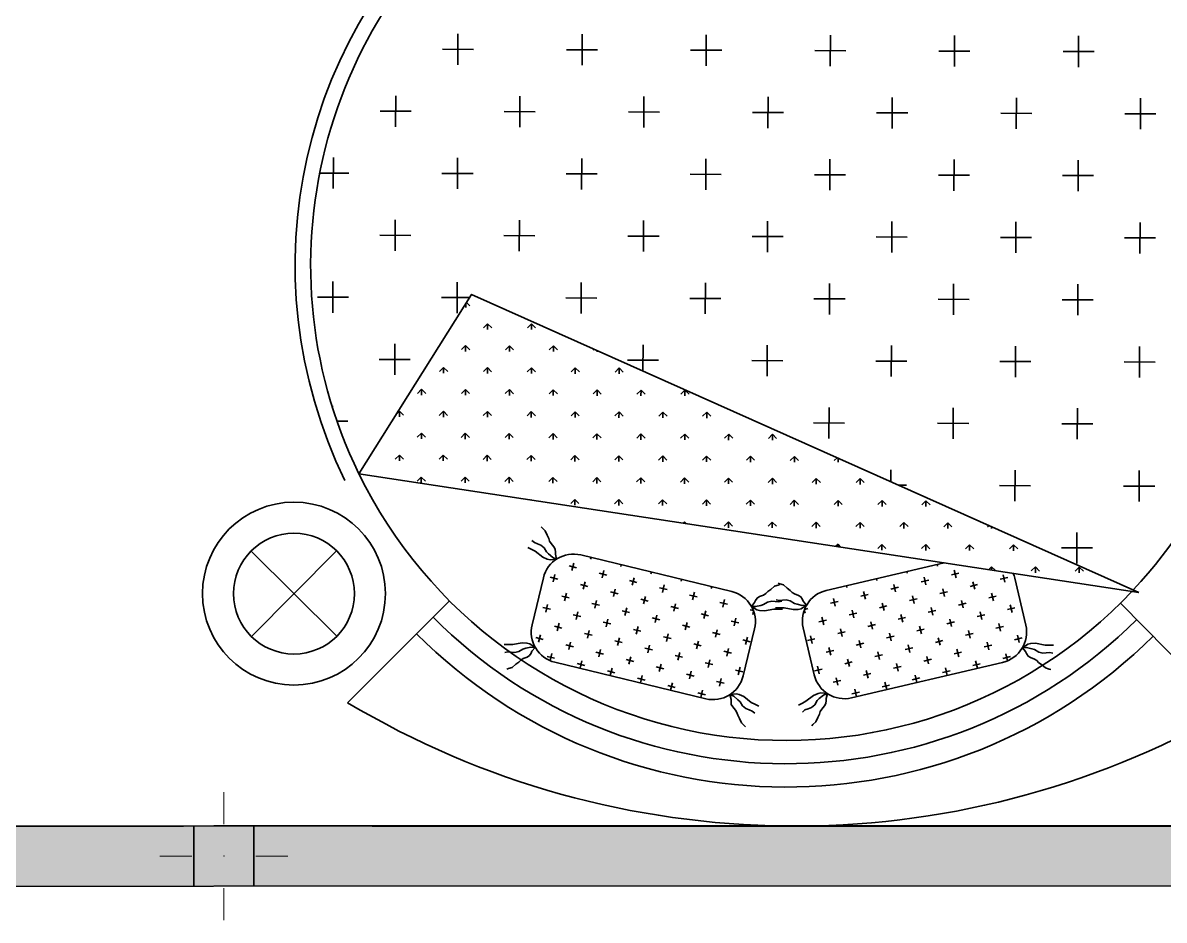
# Model space of a CAD drawing. Header units: millimetres. Extents: x -234375 to -184638, y -91483 to -70216.
# Drawn here: x -224178 to -221326, y -88870 to -86626 of the extents above; entities that cross this region are included whole.
import ezdxf

# ---------------------------------------------------------------- set-up
doc = ezdxf.new("R2010")
doc.units = ezdxf.units.MM
doc.header["$MEASUREMENT"] = 0
for name, color, linetype, lineweight in [('New_0_Pen_No__7', 7, 'Continuous', 35), ('New_Drawing & Figure_Pen_No__7', 7, 'Continuous', 35), ('New_Structural - Bearing_Pen_No__1', 7, 'Continuous', 13), ('New_Structural - Bearing_Pen_No__27', 7, 'Continuous', 35)]:
    doc.layers.add(name, color=color, linetype=linetype, lineweight=lineweight)
doc.layers.add('New_Structural - Bearing', color=7, linetype='Continuous')
doc.layers.add('New_Structural - Bearing_Pen_No__160', color=33, linetype='Continuous', lineweight=20, true_color=0xb4a35c)

# ---------------------------------------------------------------- blocks, each defined once
blk = doc.blocks.new('Wall_37', base_point=(-220369.5, -88784.1))
at = {"layer": 'New_Structural - Bearing_Pen_No__160', "linetype": 'Continuous', "lineweight": 0, "true_color": 0x5a512e}
h = blk.add_hatch(color=59, dxfattribs=at)
h.paths.add_polyline_path([(-227034.7, -88635), (-227034.6, -88785), (-220519.5, -88784.1), (-220519.5, -88634.1)])
h.paths.add_polyline_path([(-223746.1, -88779.5), (-223746.1, -88639.5), (-223606.1, -88639.5), (-223606.1, -88779.5)], flags=0)
at = {"layer": 'New_Structural - Bearing_Pen_No__27', "color": 7, "linetype": 'Continuous', "lineweight": 35, "flags": 128}
for points in [[(-220519.5, -88634.1), (-227034.7, -88635)], [(-227034.6, -88785), (-220369.5, -88784.1)]]:
    blk.add_lwpolyline(points, dxfattribs=at)
blk = doc.blocks.new('Column_49', base_point=(-223676.1, -88709.5))
at = {"layer": 'New_Structural - Bearing_Pen_No__160', "linetype": 'Continuous', "lineweight": 0, "true_color": 0x5a512e}
blk.add_hatch(color=59, dxfattribs=at).paths.add_polyline_path([(-223746.1, -88779.5), (-223606.1, -88779.5), (-223606.1, -88639.5), (-223746.1, -88639.5)])
at = {"layer": 'New_Structural - Bearing_Pen_No__1', "color": 7, "linetype": 'Continuous', "lineweight": 13}
for p, q in [((-223676.1, -88629.5), (-223676.1, -88549.5)), ((-223756.1, -88709.5), (-223836.1, -88709.6)), ((-223596.1, -88709.5), (-223516.1, -88709.5)), ((-223676.1, -88789.5), (-223676.1, -88869.5))]:
    blk.add_line(p, q, dxfattribs=at)
blk.add_point((-223676.1, -88709.5), dxfattribs=at)

msp = doc.modelspace()

# ---------------------------------------------------------------- linework, layer by layer
at = {"layer": 'New_0_Pen_No__7', "color": 7, "linetype": 'Continuous', "lineweight": 35}
for p, q in [((-223701.2, -88634.1), (-227042.9, -88634.4)), ((-223751.2, -88784.4), (-223751, -88634.1)), ((-223701.2, -88634.1), (-220519.6, -88633.8)), ((-223601.2, -88634.1), (-223601.2, -88784.5)), ((-223601.2, -88784.5), (-223601, -88634.1)), ((-220647.6, -88634.1), (-223305.2, -88634.4))]:
    msp.add_line(p, q, dxfattribs=at)
at = {"layer": 'New_Drawing & Figure_Pen_No__7', "color": 7, "linetype": 'Continuous', "lineweight": 35}
for p, q in [((-223091.1, -86654.1), (-223091.3, -86731.6)), ((-222780.9, -86655.1), (-222781.1, -86732.7)), ((-222470.7, -86656.2), (-222470.9, -86733.8)), ((-222160.4, -86657.3), (-222160.7, -86734.8)), ((-221850.2, -86658.3), (-221850.5, -86735.9)), ((-221540, -86659.4), (-221540.3, -86737)), ((-223130, -86692.7), (-223052.4, -86693)), ((-222819.8, -86693.8), (-222742.2, -86694)), ((-222509.6, -86694.8), (-222432, -86695.1)), ((-222199.4, -86695.9), (-222121.8, -86696.2)), ((-221889.2, -86697), (-221811.6, -86697.2)), ((-221578.9, -86698.1), (-221501.4, -86698.3)), ((-223246.7, -86808.6), (-223247, -86886.2)), ((-222936.5, -86809.7), (-222936.8, -86887.3)), ((-222626.3, -86810.8), (-222626.6, -86888.3)), ((-222316.1, -86811.8), (-222316.4, -86889.4)), ((-222005.9, -86812.9), (-222006.1, -86890.5)), ((-221695.7, -86814), (-221695.9, -86891.5)), ((-221385.5, -86815), (-221385.7, -86892.6)), ((-223285.6, -86847.3), (-223208.1, -86847.5)), ((-222975.4, -86848.3), (-222897.9, -86848.6)), ((-222665.2, -86849.4), (-222587.7, -86849.7)), ((-222355, -86850.5), (-222277.4, -86850.7)), ((-222044.8, -86851.6), (-221967.2, -86851.8)), ((-221734.6, -86852.6), (-221657, -86852.9)), ((-221424.4, -86853.7), (-221346.8, -86854)), ((-223402.4, -86963.2), (-223402.6, -87040.7)), ((-223092.1, -86964.3), (-223092.4, -87041.8)), ((-222781.9, -86965.3), (-222782.2, -87042.9)), ((-222471.7, -86966.4), (-222472, -87044)), ((-222161.5, -86967.5), (-222161.8, -87045)), ((-221851.3, -86968.5), (-221851.6, -87046.1)), ((-221541.1, -86969.6), (-221541.4, -87047.2)), ((-223436.6, -87001.9), (-223363.7, -87002.1)), ((-223131.1, -87002.9), (-223053.5, -87003.2)), ((-222820.8, -87004), (-222743.3, -87004.2)), ((-222510.6, -87005.1), (-222433.1, -87005.3)), ((-222200.4, -87006.1), (-222122.9, -87006.4)), ((-221890.2, -87007.2), (-221812.7, -87007.5)), ((-221580, -87008.3), (-221502.5, -87008.5)), ((-223247.8, -87118.8), (-223248.1, -87196.4)), ((-222937.6, -87119.9), (-222937.8, -87197.5)), ((-222627.4, -87121), (-222627.6, -87198.5)), ((-222317.2, -87122), (-222317.4, -87199.6)), ((-222006.9, -87123.1), (-222007.2, -87200.7)), ((-221696.7, -87124.2), (-221697, -87201.7)), ((-221386.5, -87125.3), (-221386.8, -87202.8)), ((-223286.7, -87157.5), (-223209.1, -87157.7)), ((-222976.5, -87158.5), (-222898.9, -87158.8)), ((-222666.3, -87159.6), (-222588.7, -87159.9)), ((-222356.1, -87160.7), (-222278.5, -87161)), ((-222045.9, -87161.8), (-221968.3, -87162)), ((-221735.7, -87162.8), (-221658.1, -87163.1)), ((-221425.4, -87163.9), (-221347.9, -87164.2)), ((-223403.4, -87273.4), (-223403.7, -87351)), ((-223093.2, -87274.5), (-223093.5, -87352)), ((-222783, -87275.5), (-222783.3, -87353.1)), ((-222472.8, -87276.6), (-222473.1, -87354.2)), ((-222162.6, -87277.7), (-222162.9, -87355.2)), ((-221852.4, -87278.8), (-221852.6, -87356.3)), ((-221542.2, -87279.8), (-221542.4, -87357.4)), ((-223442.3, -87312), (-223364.8, -87312.3)), ((-223132.1, -87313.1), (-223062.1, -87313.4)), ((-223071.6, -87328.5), (-223071.6, -87338)), ((-223069.6, -87325.4), (-223061.3, -87333.8)), ((-222821.9, -87314.2), (-222744.4, -87314.5)), ((-222511.7, -87315.3), (-222434.2, -87315.5)), ((-222201.5, -87316.3), (-222123.9, -87316.6)), ((-221891.3, -87317.4), (-221813.7, -87317.7)), ((-221581.1, -87318.5), (-221503.5, -87318.7)), ((-223016.9, -87378.5), (-223027.2, -87388.7)), ((-223016.9, -87378.5), (-223017, -87393)), ((-223016.9, -87378.5), (-223006.7, -87388.8)), ((-222907.2, -87378.9), (-222917.5, -87389.1)), ((-222907.2, -87378.9), (-222907.3, -87393.4)), ((-222907.2, -87378.9), (-222897, -87389.2)), ((-223248.9, -87429), (-223249.1, -87506.6)), ((-223071.9, -87433.1), (-223082.2, -87443.4)), ((-223071.9, -87433.1), (-223072, -87447.7)), ((-223071.9, -87433.1), (-223061.7, -87443.5)), ((-222962.3, -87433.5), (-222972.6, -87443.8)), ((-222962.3, -87433.5), (-222962.3, -87448.1)), ((-222962.3, -87433.5), (-222952, -87443.8)), ((-222852.6, -87433.9), (-222862.9, -87444.1)), ((-222852.6, -87433.9), (-222852.6, -87448.4)), ((-222852.6, -87433.9), (-222842.3, -87444.2)), ((-222751, -87442.3), (-222753.2, -87444.5)), ((-222742.9, -87445.9), (-222743, -87448.8)), ((-222628.4, -87431.2), (-222628.7, -87496.9)), ((-222318.2, -87432.3), (-222318.5, -87509.8)), ((-222008, -87433.3), (-222008.3, -87510.9)), ((-221697.8, -87434.4), (-221698.1, -87511.9)), ((-221387.6, -87435.5), (-221387.9, -87513)), ((-223287.8, -87467.7), (-223210.2, -87468)), ((-222667.3, -87469.8), (-222589.8, -87470.1)), ((-222357.1, -87470.9), (-222279.6, -87471.2)), ((-222046.9, -87472), (-221969.4, -87472.2)), ((-221736.7, -87473), (-221659.2, -87473.3)), ((-221426.5, -87474.1), (-221349, -87474.4)), ((-223127, -87487.8), (-223137.3, -87498)), ((-223127, -87487.8), (-223127, -87502.3)), ((-223127, -87487.8), (-223116.7, -87498.1)), ((-223017.3, -87488.2), (-223027.6, -87498.4)), ((-223017.3, -87488.2), (-223017.3, -87502.7)), ((-223017.3, -87488.2), (-223007, -87498.5)), ((-222907.6, -87488.5), (-222917.9, -87498.8)), ((-222907.6, -87488.5), (-222907.7, -87503.1)), ((-222907.6, -87488.5), (-222897.4, -87498.9)), ((-222797.9, -87488.9), (-222808.3, -87499.2)), ((-222797.9, -87488.9), (-222798, -87503.5)), ((-222797.9, -87488.9), (-222787.7, -87499.2)), ((-222688.3, -87489.3), (-222698.6, -87499.5)), ((-222688.3, -87489.3), (-222688.3, -87503.8)), ((-222688.3, -87489.3), (-222678, -87499.6)), ((-223182, -87542.4), (-223192.3, -87552.7)), ((-223182, -87542.4), (-223182, -87557)), ((-223182, -87542.4), (-223171.7, -87552.8)), ((-223072.3, -87542.8), (-223082.6, -87553.1)), ((-223072.3, -87542.8), (-223072.4, -87557.4)), ((-223072.3, -87542.8), (-223062.1, -87553.1)), ((-222962.6, -87543.2), (-222973, -87553.4)), ((-222962.6, -87543.2), (-222962.7, -87557.7)), ((-222962.6, -87543.2), (-222952.4, -87553.5)), ((-222853, -87543.6), (-222863.3, -87553.8)), ((-222853, -87543.6), (-222853, -87558.1)), ((-222853, -87543.6), (-222842.7, -87553.9)), ((-222743.3, -87544), (-222753.6, -87554.2)), ((-222743.3, -87544), (-222743.3, -87558.5)), ((-222743.3, -87544), (-222733, -87554.3)), ((-222633.6, -87544.3), (-222643.9, -87554.6)), ((-222633.6, -87544.3), (-222633.7, -87558.9)), ((-222633.6, -87544.3), (-222623.4, -87554.6)), ((-222523.9, -87544.7), (-222534.3, -87555)), ((-222523.9, -87544.7), (-222524, -87559.2)), ((-222523.9, -87544.7), (-222513.7, -87555)), ((-223404.5, -87583.6), (-223404.5, -87588.5)), ((-222163.7, -87587.9), (-222163.9, -87665.4)), ((-221853.5, -87589), (-221853.7, -87666.5)), ((-221543.2, -87590), (-221543.5, -87667.6)), ((-223237, -87597.1), (-223245.9, -87605.9)), ((-223237, -87597.1), (-223237.1, -87611.6)), ((-223237, -87597.1), (-223226.8, -87607.4)), ((-223127.3, -87597.5), (-223137.7, -87607.7)), ((-223127.3, -87597.5), (-223127.4, -87612)), ((-223127.3, -87597.5), (-223117.1, -87607.8)), ((-223017.7, -87597.8), (-223028, -87608.1)), ((-223017.7, -87597.8), (-223017.7, -87612.4)), ((-223017.7, -87597.8), (-223007.4, -87608.2)), ((-222908, -87598.2), (-222918.3, -87608.5)), ((-222908, -87598.2), (-222908, -87612.8)), ((-222908, -87598.2), (-222897.7, -87608.5)), ((-222798.3, -87598.6), (-222808.6, -87608.8)), ((-222798.3, -87598.6), (-222798.4, -87613.1)), ((-222798.3, -87598.6), (-222788.1, -87608.9)), ((-222688.6, -87599), (-222699, -87609.2)), ((-222688.6, -87599), (-222688.7, -87613.5)), ((-222688.6, -87599), (-222678.4, -87609.3)), ((-222579, -87599.4), (-222589.3, -87609.6)), ((-222579, -87599.4), (-222579, -87613.9)), ((-222579, -87599.4), (-222568.7, -87609.7)), ((-222469.3, -87599.7), (-222479.6, -87610)), ((-222469.3, -87599.7), (-222469.3, -87614.3)), ((-222469.3, -87599.7), (-222459, -87610.1)), ((-223393.3, -87622.4), (-223365.9, -87622.5)), ((-222202.6, -87626.5), (-222125, -87626.8)), ((-221892.4, -87627.6), (-221814.8, -87627.9)), ((-221582.2, -87628.7), (-221504.6, -87628.9)), ((-223182.4, -87652.1), (-223192.7, -87662.4)), ((-223182.4, -87652.1), (-223182.4, -87666.7)), ((-223182.4, -87652.1), (-223172.1, -87662.4)), ((-223072.7, -87652.5), (-223083, -87662.7)), ((-223072.7, -87652.5), (-223072.7, -87667)), ((-223072.7, -87652.5), (-223062.4, -87662.8)), ((-222963, -87652.9), (-222973.3, -87663.1)), ((-222963, -87652.9), (-222963.1, -87667.4)), ((-222963, -87652.9), (-222952.8, -87663.2)), ((-222853.3, -87653.2), (-222863.7, -87663.5)), ((-222853.3, -87653.2), (-222853.4, -87667.8)), ((-222853.3, -87653.2), (-222843.1, -87663.6)), ((-222743.7, -87653.6), (-222754, -87663.9)), ((-222743.7, -87653.6), (-222743.7, -87668.2)), ((-222743.7, -87653.6), (-222733.4, -87663.9)), ((-222634, -87654), (-222644.3, -87664.3)), ((-222634, -87654), (-222634, -87668.5)), ((-222634, -87654), (-222623.7, -87664.3)), ((-222524.3, -87654.4), (-222534.6, -87664.6)), ((-222524.3, -87654.4), (-222524.4, -87668.9)), ((-222524.3, -87654.4), (-222514.1, -87664.7)), ((-222414.6, -87654.8), (-222425, -87665)), ((-222414.6, -87654.8), (-222414.7, -87669.3)), ((-222414.6, -87654.8), (-222404.4, -87665.1)), ((-222305, -87655.1), (-222315.3, -87665.4)), ((-222305, -87655.1), (-222305, -87669.7)), ((-222305, -87655.1), (-222294.7, -87665.5)), ((-223237.4, -87706.8), (-223247.7, -87717)), ((-223237.4, -87706.8), (-223237.4, -87721.3)), ((-223237.4, -87706.8), (-223227.1, -87717.1)), ((-223127.7, -87707.1), (-223138, -87717.4)), ((-223127.7, -87707.1), (-223127.8, -87721.7)), ((-223127.7, -87707.1), (-223117.5, -87717.5)), ((-223018, -87707.5), (-223028.4, -87717.8)), ((-223018, -87707.5), (-223018.1, -87722.1)), ((-223018, -87707.5), (-223007.8, -87717.8)), ((-222908.4, -87707.9), (-222918.7, -87718.1)), ((-222908.4, -87707.9), (-222908.4, -87722.4)), ((-222908.4, -87707.9), (-222898.1, -87718.2)), ((-222798.7, -87708.3), (-222809, -87718.5)), ((-222798.7, -87708.3), (-222798.7, -87722.8)), ((-222798.7, -87708.3), (-222788.4, -87718.6)), ((-222689, -87708.7), (-222699.3, -87718.9)), ((-222689, -87708.7), (-222689.1, -87723.2)), ((-222689, -87708.7), (-222678.8, -87719)), ((-222579.3, -87709), (-222589.7, -87719.3)), ((-222579.3, -87709), (-222579.4, -87723.6)), ((-222579.3, -87709), (-222569.1, -87719.3)), ((-222469.7, -87709.4), (-222480, -87719.7)), ((-222469.7, -87709.4), (-222469.7, -87724)), ((-222469.7, -87709.4), (-222459.4, -87719.7)), ((-222360, -87709.8), (-222370.3, -87720)), ((-222360, -87709.8), (-222360, -87724.3)), ((-222360, -87709.8), (-222349.7, -87720.1)), ((-222250.3, -87710.2), (-222260.6, -87720.4)), ((-222250.3, -87710.2), (-222250.4, -87724.7)), ((-222250.3, -87710.2), (-222240.1, -87720.5)), ((-222143.6, -87713.5), (-222151, -87720.8)), ((-222140.7, -87714.8), (-222140.7, -87725.1)), ((-222133, -87718.2), (-222130.4, -87720.9)), ((-222009.1, -87743.5), (-222009.2, -87773.5)), ((-221698.9, -87744.6), (-221699.1, -87822.2)), ((-221388.7, -87745.7), (-221388.9, -87823.2)), ((-223182.7, -87761.8), (-223193.1, -87772)), ((-223182.7, -87761.8), (-223182.8, -87776.3)), ((-223182.7, -87761.8), (-223172.5, -87772.1)), ((-223073.1, -87762.2), (-223083.4, -87772.4)), ((-223073.1, -87762.2), (-223073.1, -87776.7)), ((-223073.1, -87762.2), (-223062.8, -87772.5)), ((-222963.4, -87762.5), (-222973.7, -87772.8)), ((-222963.4, -87762.5), (-222963.4, -87777.1)), ((-222963.4, -87762.5), (-222953.1, -87772.9)), ((-222853.7, -87762.9), (-222864, -87773.2)), ((-222853.7, -87762.9), (-222853.8, -87777.5)), ((-222853.7, -87762.9), (-222843.5, -87773.2)), ((-222744, -87763.3), (-222754.4, -87773.5)), ((-222744, -87763.3), (-222744.1, -87777.8)), ((-222744, -87763.3), (-222733.8, -87773.6)), ((-222634.4, -87763.7), (-222644.7, -87773.9)), ((-222634.4, -87763.7), (-222634.4, -87778.2)), ((-222634.4, -87763.7), (-222624.1, -87774)), ((-222524.7, -87764.1), (-222535, -87774.3)), ((-222524.7, -87764.1), (-222524.7, -87778.6)), ((-222524.7, -87764.1), (-222514.4, -87774.4)), ((-222415, -87764.4), (-222425.3, -87774.7)), ((-222415, -87764.4), (-222415.1, -87779)), ((-222415, -87764.4), (-222404.8, -87774.8)), ((-222305.3, -87764.8), (-222315.7, -87775.1)), ((-222305.3, -87764.8), (-222305.4, -87779.4)), ((-222305.3, -87764.8), (-222295.1, -87775.1)), ((-222195.7, -87765.2), (-222206, -87775.4)), ((-222195.7, -87765.2), (-222195.7, -87779.7)), ((-222195.7, -87765.2), (-222185.4, -87775.5)), ((-222086, -87765.6), (-222096.3, -87775.8)), ((-222086, -87765.6), (-222086, -87780.1)), ((-222086, -87765.6), (-222075.7, -87775.9)), ((-221989.4, -87782.4), (-221970.4, -87782.4)), ((-221737.8, -87783.2), (-221660.2, -87783.5)), ((-221427.6, -87784.3), (-221350, -87784.6)), ((-222908.7, -87817.6), (-222910, -87818.8)), ((-222908.7, -87817.6), (-222908.7, -87819)), ((-222908.7, -87817.6), (-222907, -87819.3)), ((-222799.1, -87818), (-222809.4, -87828.2)), ((-222799.1, -87818), (-222799.1, -87832.5)), ((-222799.1, -87818), (-222788.8, -87828.3)), ((-222689.4, -87818.3), (-222699.7, -87828.6)), ((-222689.4, -87818.3), (-222689.4, -87832.9)), ((-222689.4, -87818.3), (-222679.1, -87828.6)), ((-222579.7, -87818.7), (-222590, -87829)), ((-222579.7, -87818.7), (-222579.8, -87833.2)), ((-222579.7, -87818.7), (-222569.5, -87829)), ((-222470, -87819.1), (-222480.4, -87829.3)), ((-222470, -87819.1), (-222470.1, -87833.6)), ((-222470, -87819.1), (-222459.8, -87829.4)), ((-222360.4, -87819.5), (-222370.7, -87829.7)), ((-222360.4, -87819.5), (-222360.4, -87834)), ((-222360.4, -87819.5), (-222350.1, -87829.8)), ((-222250.7, -87819.8), (-222261, -87830.1)), ((-222250.7, -87819.8), (-222250.7, -87834.4)), ((-222250.7, -87819.8), (-222240.4, -87830.2)), ((-222141, -87820.2), (-222151.3, -87830.5)), ((-222141, -87820.2), (-222141.1, -87834.8)), ((-222141, -87820.2), (-222130.8, -87830.5)), ((-222031.3, -87820.6), (-222041.7, -87830.8)), ((-222031.3, -87820.6), (-222031.4, -87835.1)), ((-222031.3, -87820.6), (-222021.1, -87830.9)), ((-221921.7, -87821), (-221932, -87831.2)), ((-221921.7, -87821), (-221921.7, -87835.5)), ((-221921.7, -87821), (-221911.4, -87831.3)), ((-222525.1, -87873.7), (-222528.3, -87876.9)), ((-222525.1, -87873.7), (-222525.1, -87877.4)), ((-222525.1, -87873.7), (-222520.7, -87878.1)), ((-222415.4, -87874.1), (-222425.7, -87884.4)), ((-222415.4, -87874.1), (-222415.4, -87888.7)), ((-222415.4, -87874.1), (-222405.1, -87884.4)), ((-222305.7, -87874.5), (-222316, -87884.7)), ((-222305.7, -87874.5), (-222305.8, -87889)), ((-222305.7, -87874.5), (-222295.5, -87884.8)), ((-222196, -87874.9), (-222206.4, -87885.1)), ((-222196, -87874.9), (-222196.1, -87889.4)), ((-222196, -87874.9), (-222185.8, -87885.2)), ((-222086.4, -87875.2), (-222096.7, -87885.5)), ((-222086.4, -87875.2), (-222086.4, -87889.8)), ((-222086.4, -87875.2), (-222076.1, -87885.6)), ((-221976.7, -87875.6), (-221987, -87885.9)), ((-221976.7, -87875.6), (-221976.7, -87890.2)), ((-221976.7, -87875.6), (-221966.4, -87885.9)), ((-221867, -87876), (-221877.3, -87886.3)), ((-221867, -87876), (-221867.1, -87890.5)), ((-221867, -87876), (-221856.8, -87886.3)), ((-221764, -87883), (-221767.7, -87886.6)), ((-221757.4, -87886), (-221757.4, -87890.9)), ((-221544.3, -87900.2), (-221544.6, -87977.8)), ((-222141.4, -87929.9), (-222146.6, -87935)), ((-222141.4, -87929.9), (-222141.4, -87935.8)), ((-222141.4, -87929.9), (-222134.5, -87936.9)), ((-222031.7, -87930.3), (-222042, -87940.5)), ((-222031.7, -87930.3), (-222031.8, -87944.8)), ((-222031.7, -87930.3), (-222021.5, -87940.6)), ((-221922, -87930.7), (-221932.4, -87940.9)), ((-221922, -87930.7), (-221922.1, -87945.2)), ((-221922, -87930.7), (-221911.8, -87941)), ((-221812.4, -87931), (-221822.7, -87941.3)), ((-221812.4, -87931), (-221812.4, -87945.6)), ((-221812.4, -87931), (-221802.1, -87941.3)), ((-221702.7, -87931.4), (-221713, -87941.7)), ((-221702.7, -87931.4), (-221702.7, -87946)), ((-221702.7, -87931.4), (-221692.4, -87941.7)), ((-223608.1, -87946.9), (-223393.7, -88159.7)), ((-223394.5, -87946.2), (-223607.3, -88160.5)), ((-222407.1, -88048), (-222783.9, -87956.7)), ((-221583.2, -87938.9), (-221505.7, -87939.2)), ((-222794.7, -87988.5), (-222813.6, -87983.9)), ((-222801.9, -87976.8), (-222806.4, -87995.7)), ((-222758.6, -87962.8), (-222759.6, -87967.1)), ((-222683.2, -87981.1), (-222684.2, -87985.4)), ((-222170.6, -88045.5), (-221876.2, -87976.2)), ((-221894, -87980.4), (-221893, -87984.7)), ((-221757.7, -87986.1), (-221764.8, -87993.1)), ((-221757.7, -87986.1), (-221757.7, -87994.2)), ((-221757.7, -87986.1), (-221748.2, -87995.7)), ((-221648, -87986.4), (-221658.4, -87996.7)), ((-221648, -87986.4), (-221648.1, -88001)), ((-221648, -87986.4), (-221637.8, -87996.8)), ((-221538.4, -87986.8), (-221548.7, -87997.1)), ((-221538.4, -87986.8), (-221538.4, -88001.4)), ((-221538.4, -87986.8), (-221528.1, -87997.1)), ((-222906, -88131), (-222877.6, -88013.8)), ((-222841.5, -88017.1), (-222860.4, -88012.5)), ((-222848.7, -88005.4), (-222853.2, -88024.2)), ((-222719.4, -88006.8), (-222738.2, -88002.2)), ((-222726.5, -87995.1), (-222731.1, -88013.9)), ((-222651.1, -88013.4), (-222655.7, -88032.2)), ((-222607.8, -87999.3), (-222608.9, -88003.6)), ((-222532.5, -88017.6), (-222533.5, -88021.9)), ((-222045, -88015.9), (-222044, -88020.2)), ((-221969.5, -87998.2), (-221968.5, -88002.5)), ((-221926.3, -88012.5), (-221921.9, -88031.4)), ((-221858, -88006.4), (-221839.1, -88002)), ((-221850.8, -87994.7), (-221846.4, -88013.6)), ((-221735.9, -88017.5), (-221717, -88013.1)), ((-221728.7, -88005.9), (-221724.2, -88024.7)), ((-221672.2, -88131.9), (-221699.9, -88014.4)), ((-222766.2, -88035.3), (-222785, -88030.8)), ((-222773.3, -88023.6), (-222777.9, -88042.5)), ((-222697.9, -88041.9), (-222702.5, -88060.7)), ((-222644, -88025.1), (-222662.8, -88020.5)), ((-222568.6, -88043.3), (-222587.5, -88038.8)), ((-222575.7, -88031.6), (-222580.3, -88050.5)), ((-222457.1, -88035.9), (-222458.1, -88040.2)), ((-222120.5, -88033.7), (-222119.5, -88038)), ((-222009, -88041.9), (-221990.1, -88037.5)), ((-222001.8, -88030.2), (-221997.4, -88049.1)), ((-221933.5, -88024.1), (-221914.6, -88019.7)), ((-221879.7, -88041.4), (-221875.2, -88060.2)), ((-221811.4, -88035.3), (-221792.5, -88030.8)), ((-221804.2, -88023.6), (-221799.7, -88042.5)), ((-223112.3, -88071.3), (-223367, -88325.9)), ((-222813, -88063.9), (-222831.8, -88059.3)), ((-222820.1, -88052.2), (-222824.7, -88071)), ((-222744.8, -88070.5), (-222749.3, -88089.3)), ((-222690.8, -88053.6), (-222709.6, -88049)), ((-222615.4, -88071.9), (-222634.3, -88067.3)), ((-222622.6, -88060.2), (-222627.1, -88079)), ((-222493.2, -88061.6), (-222512.1, -88057)), ((-222500.4, -88049.9), (-222504.9, -88068.7)), ((-222417.9, -88079.9), (-222436.7, -88075.3)), ((-222425, -88068.2), (-222429.6, -88087)), ((-222160, -88077.4), (-222141.1, -88073)), ((-222152.8, -88065.7), (-222148.3, -88084.6)), ((-222084.5, -88059.6), (-222065.6, -88055.2)), ((-222077.3, -88048), (-222072.8, -88066.9)), ((-221962.4, -88070.8), (-221943.5, -88066.3)), ((-221955.2, -88059.1), (-221950.7, -88078)), ((-221886.9, -88053), (-221868, -88048.6)), ((-221833, -88070.2), (-221828.6, -88089.1)), ((-221764.8, -88064.1), (-221745.9, -88059.7)), ((-221757.6, -88052.5), (-221753.1, -88071.3)), ((-222859.8, -88092.4), (-222878.7, -88087.9)), ((-222867, -88080.7), (-222871.5, -88099.6)), ((-222791.6, -88099), (-222796.1, -88117.8)), ((-222737.6, -88082.2), (-222756.5, -88077.6)), ((-222662.3, -88100.4), (-222681.1, -88095.9)), ((-222669.4, -88088.7), (-222674, -88107.6)), ((-222540.1, -88090.2), (-222558.9, -88085.6)), ((-222547.2, -88078.4), (-222551.8, -88097.3)), ((-222464.7, -88108.4), (-222483.5, -88103.9)), ((-222471.8, -88096.7), (-222476.4, -88115.6)), ((-222352.9, -88095.6), (-222361.3, -88093.6)), ((-222352.3, -88097.4), (-222354.2, -88105.3)), ((-222225.7, -88094.4), (-222223.8, -88102.4)), ((-222225, -88092.7), (-222216.6, -88090.7)), ((-222113.4, -88106.3), (-222094.5, -88101.8)), ((-222106.2, -88094.6), (-222101.7, -88113.5)), ((-222037.9, -88088.5), (-222019, -88084.1)), ((-222030.7, -88076.9), (-222026.2, -88095.7)), ((-221915.8, -88099.6), (-221896.9, -88095.2)), ((-221908.5, -88088), (-221904.1, -88106.9)), ((-221840.3, -88081.9), (-221821.4, -88077.4)), ((-221786.4, -88099.1), (-221782, -88118)), ((-221718.2, -88093), (-221699.3, -88088.6)), ((-221710.9, -88081.3), (-221706.5, -88100.2)), ((-221435.5, -88077.1), (-221168.9, -88348.2)), ((-222838.4, -88127.5), (-222843, -88146.4)), ((-222784.4, -88110.7), (-222803.3, -88106.1)), ((-222709.1, -88129), (-222727.9, -88124.4)), ((-222716.2, -88117.3), (-222720.8, -88136.1)), ((-222586.9, -88118.7), (-222605.7, -88114.1)), ((-222594, -88107), (-222598.6, -88125.8)), ((-222511.5, -88137), (-222530.4, -88132.4)), ((-222518.7, -88125.3), (-222523.2, -88144.1)), ((-222389.3, -88126.7), (-222408.2, -88122.1)), ((-222396.5, -88115), (-222401, -88133.8)), ((-222188.9, -88124), (-222170, -88119.6)), ((-222181.6, -88112.4), (-222177.2, -88131.2)), ((-222066.7, -88135.1), (-222047.9, -88130.7)), ((-222059.5, -88123.5), (-222055.1, -88142.4)), ((-221991.3, -88117.4), (-221972.4, -88112.9)), ((-221984, -88105.7), (-221979.6, -88124.6)), ((-221869.1, -88128.5), (-221850.3, -88124.1)), ((-221861.9, -88116.9), (-221857.5, -88135.7)), ((-221793.6, -88110.8), (-221774.8, -88106.3)), ((-221739.8, -88128), (-221735.4, -88146.8)), ((-222885.2, -88156.1), (-222889.8, -88174.9)), ((-222831.3, -88139.3), (-222850.1, -88134.7)), ((-222755.9, -88157.5), (-222774.7, -88153)), ((-222763, -88145.8), (-222767.6, -88164.7)), ((-222633.7, -88147.2), (-222652.5, -88142.7)), ((-222640.8, -88135.5), (-222645.4, -88154.4)), ((-222558.3, -88165.5), (-222577.2, -88161)), ((-222565.5, -88153.8), (-222570, -88172.7)), ((-222436.1, -88155.2), (-222455, -88150.7)), ((-222443.3, -88143.5), (-222447.9, -88162.4)), ((-222378.4, -88258.9), (-222350, -88141.7)), ((-222200.7, -88256.2), (-222228.3, -88138.7)), ((-222210.5, -88159), (-222206.1, -88177.9)), ((-222142.2, -88152.9), (-222123.4, -88148.5)), ((-222135, -88141.2), (-222130.6, -88160.1)), ((-222020.1, -88164), (-222001.3, -88159.6)), ((-222012.9, -88152.4), (-222008.5, -88171.2)), ((-221944.6, -88146.3), (-221925.8, -88141.8)), ((-221937.4, -88134.6), (-221933, -88153.5)), ((-221822.5, -88157.4), (-221803.6, -88152.9)), ((-221815.3, -88145.7), (-221810.9, -88164.6)), ((-221747, -88139.6), (-221728.1, -88135.2)), ((-221693.2, -88156.8), (-221688.7, -88175.7)), ((-222878.1, -88167.8), (-222896.9, -88163.2)), ((-222802.7, -88186.1), (-222821.6, -88181.5)), ((-222809.9, -88174.4), (-222814.4, -88193.2)), ((-222680.5, -88175.8), (-222699.4, -88171.2)), ((-222687.7, -88164.1), (-222692.2, -88182.9)), ((-222605.2, -88194.1), (-222624, -88189.5)), ((-222612.3, -88182.4), (-222616.9, -88201.2)), ((-222483, -88183.8), (-222501.8, -88179.2)), ((-222490.1, -88172.1), (-222494.7, -88190.9)), ((-222360.8, -88173.5), (-222379.6, -88168.9)), ((-222367.9, -88161.8), (-222372.5, -88180.7)), ((-222217.7, -88170.6), (-222198.9, -88166.2)), ((-222163.9, -88187.9), (-222159.5, -88206.7)), ((-222095.6, -88181.8), (-222076.7, -88177.3)), ((-222088.4, -88170.1), (-222084, -88189)), ((-221973.5, -88192.9), (-221954.6, -88188.4)), ((-221966.3, -88181.2), (-221961.8, -88200.1)), ((-221898, -88175.1), (-221879.1, -88170.7)), ((-221890.8, -88163.5), (-221886.4, -88182.3)), ((-221775.9, -88186.2), (-221757, -88181.8)), ((-221768.7, -88174.6), (-221764.2, -88193.5)), ((-221700.4, -88168.5), (-221681.5, -88164.1)), ((-222849.5, -88214.6), (-222868.4, -88210.1)), ((-222856.7, -88202.9), (-222861, -88220.7)), ((-222727.3, -88204.3), (-222746.2, -88199.8)), ((-222734.5, -88192.6), (-222739.1, -88211.5)), ((-222652, -88222.6), (-222670.8, -88218)), ((-222659.1, -88210.9), (-222663.7, -88229.8)), ((-222529.8, -88212.3), (-222548.6, -88207.8)), ((-222536.9, -88200.6), (-222541.5, -88219.5)), ((-222407.6, -88202.1), (-222426.4, -88197.5)), ((-222414.7, -88190.4), (-222419.3, -88209.2)), ((-222171.1, -88199.5), (-222152.2, -88195.1)), ((-222117.3, -88216.7), (-222112.8, -88235.6)), ((-222049, -88210.6), (-222030.1, -88206.2)), ((-222041.8, -88199), (-222037.3, -88217.9)), ((-221926.9, -88221.8), (-221908, -88217.3)), ((-221919.7, -88210.1), (-221915.2, -88229)), ((-221851.4, -88204), (-221832.5, -88199.6)), ((-221844.2, -88192.3), (-221839.7, -88211.2)), ((-221729.3, -88215.1), (-221710.4, -88210.7)), ((-221722.1, -88203.5), (-221717.9, -88221.2)), ((-222472, -88316), (-222848.9, -88224.7)), ((-222774.2, -88232.9), (-222793, -88228.3)), ((-222781.3, -88221.2), (-222785.9, -88239.9)), ((-222698.8, -88251.2), (-222717.6, -88246.6)), ((-222705.9, -88239.5), (-222710.5, -88258.2)), ((-222576.6, -88240.9), (-222595.5, -88236.3)), ((-222583.7, -88229.2), (-222588.3, -88248)), ((-222454.4, -88230.6), (-222473.3, -88226)), ((-222461.6, -88218.9), (-222466.1, -88237.8)), ((-222379, -88248.9), (-222397.9, -88244.3)), ((-222386.2, -88237.2), (-222390.8, -88256)), ((-222200, -88246.1), (-222181.1, -88241.7)), ((-222192.8, -88234.5), (-222188.3, -88253.4)), ((-222124.5, -88228.4), (-222105.6, -88223.9)), ((-222107.5, -88313.9), (-221730, -88225.2)), ((-222070.6, -88245.6), (-222066.2, -88264.5)), ((-222002.4, -88239.5), (-221983.5, -88235.1)), ((-221995.2, -88227.8), (-221990.7, -88246.7)), ((-221880.3, -88250.6), (-221861.4, -88246.2)), ((-221873, -88239), (-221868.6, -88257.7)), ((-221804.8, -88232.9), (-221785.9, -88228.4)), ((-221797.5, -88221.2), (-221793.1, -88240)), ((-222623.4, -88269.4), (-222642.3, -88264.9)), ((-222630.6, -88257.7), (-222635.1, -88276.5)), ((-222501.2, -88259.2), (-222520.1, -88254.6)), ((-222508.4, -88247.5), (-222512.9, -88266.3)), ((-222425.9, -88277.4), (-222444.7, -88272.9)), ((-222433, -88265.7), (-222437.6, -88284.6)), ((-222153.4, -88275), (-222134.5, -88270.6)), ((-222146.1, -88263.4), (-222141.7, -88282.2)), ((-222077.9, -88257.3), (-222059, -88252.8)), ((-222024, -88274.5), (-222019.6, -88293.3)), ((-221955.8, -88268.4), (-221936.9, -88263.9)), ((-221948.5, -88256.7), (-221944.1, -88275.5)), ((-222548.1, -88287.7), (-222566.9, -88283.1)), ((-222555.2, -88276), (-222559.7, -88294.8)), ((-222472.7, -88306), (-222491.5, -88301.4)), ((-222479.8, -88294.3), (-222484.4, -88313)), ((-222106.7, -88303.9), (-222087.9, -88299.4)), ((-222099.5, -88292.2), (-222095.1, -88311)), ((-222031.2, -88286.1), (-222012.4, -88281.7)), ((-223701.2, -88634.1), (-227042.9, -88634.4)), ((-223751.2, -88784.4), (-223751, -88634.1)), ((-223701.2, -88634.1), (-220519.6, -88633.8)), ((-223601.2, -88634.1), (-223601.2, -88784.5)), ((-223601.2, -88784.5), (-223601, -88634.1)), ((-220647.6, -88634.1), (-223305.2, -88634.4))]:
    msp.add_line(p, q, dxfattribs=at)
for points in [[(-221389.5, -88050.3), (-223057.2, -87305.5), (-223338.9, -87753.8)], [(-221389.5, -88050.3), (-223338.9, -87753.8)], [(-222844.6, -87967.1), (-222847.3, -87954.6), (-222847.4, -87949.6), (-222848, -87942), (-222851.6, -87936.2), (-222858.4, -87928.3), (-222862, -87922.4), (-222864.1, -87915.7), (-222868.2, -87907.2), (-222873, -87896.1), (-222880.1, -87889.4), (-222883.1, -87886.2)], [(-222844.6, -87967.1), (-222854.3, -87962.9), (-222864.7, -87954.2), (-222869.7, -87949.2), (-222875.9, -87939), (-222884.2, -87932), (-222892.2, -87928.8), (-222900.1, -87925.6), (-222906.3, -87920.4)], [(-222844.6, -87967.1), (-222860.7, -87968.8), (-222867.8, -87967.1), (-222879, -87961.9), (-222897.9, -87947.4), (-222906.8, -87942.7), (-222916.8, -87937.8)], [(-222357.9, -88085.1), (-222349.8, -88075.3), (-222347.5, -88070.8), (-222343.4, -88064.4), (-222337.5, -88060.8), (-222327.9, -88056.9), (-222322, -88053.3), (-222317.1, -88048.3), (-222309.5, -88042.7), (-222300.1, -88035), (-222290.7, -88032.3), (-222286.6, -88030.8)], [(-222220, -88082.2), (-222228.1, -88072.3), (-222230.3, -88067.9), (-222234.4, -88061.4), (-222240.2, -88057.8), (-222249.8, -88053.8), (-222255.7, -88050.2), (-222260.6, -88045.1), (-222268.2, -88039.4), (-222277.4, -88031.7), (-222286.8, -88028.9), (-222290.9, -88027.4)], [(-222357.9, -88085.1), (-222347.4, -88085.8), (-222334.1, -88082.8), (-222327.4, -88080.7), (-222317.2, -88074.4), (-222306.6, -88072), (-222298.1, -88072.8), (-222289.5, -88073.7), (-222281.6, -88071.9)], [(-222220, -88082.2), (-222230.6, -88082.9), (-222243.7, -88079.7), (-222250.5, -88077.6), (-222260.7, -88071.3), (-222271.2, -88068.8), (-222279.7, -88069.5), (-222288.3, -88070.3), (-222296.2, -88068.4)], [(-222357.9, -88085.1), (-222344.4, -88094), (-222337.3, -88095.7), (-222324.9, -88096.2), (-222301.5, -88092), (-222291.5, -88091.9), (-222280.3, -88092.1)], [(-222220, -88082.2), (-222233.6, -88091), (-222240.7, -88092.7), (-222253, -88093.1), (-222276.5, -88088.7), (-222286.5, -88088.5), (-222297.7, -88088.7)], [(-222898, -88187.6), (-222911.6, -88178.7), (-222918.7, -88176.9), (-222931, -88176.4), (-222954.5, -88180.7), (-222964.5, -88180.8), (-222975.7, -88180.6)], [(-222898, -88187.6), (-222908.6, -88186.9), (-222921.8, -88189.9), (-222928.6, -88192), (-222938.8, -88198.2), (-222949.4, -88200.7), (-222957.9, -88199.8), (-222966.4, -88199), (-222974.3, -88200.8)], [(-222898, -88187.6), (-222906.2, -88197.4), (-222908.5, -88201.8), (-222912.6, -88208.3), (-222918.4, -88211.9), (-222928.1, -88215.8), (-222933.9, -88219.3), (-222938.9, -88224.4), (-222946.5, -88230), (-222955.8, -88237.7), (-222965.2, -88240.4), (-222969.3, -88241.9)], [(-221680.6, -88188.5), (-221667, -88179.6), (-221659.9, -88177.9), (-221647.5, -88177.5), (-221624.1, -88181.9), (-221614.1, -88182.1), (-221602.9, -88181.9)], [(-221680.6, -88188.5), (-221670, -88187.8), (-221656.8, -88190.9), (-221650.1, -88193), (-221639.9, -88199.3), (-221629.4, -88201.8), (-221620.8, -88201.1), (-221612.3, -88200.3), (-221604.4, -88202.2)], [(-221680.6, -88188.5), (-221672.5, -88198.3), (-221670.2, -88202.7), (-221666.2, -88209.3), (-221660.4, -88212.9), (-221650.7, -88216.8), (-221644.9, -88220.4), (-221640, -88225.5), (-221632.4, -88231.2), (-221623.1, -88238.9), (-221613.8, -88241.7), (-221609.7, -88243.2)], [(-222168, -88303.1), (-222184.2, -88301.2), (-222191.3, -88302.9), (-222202.5, -88308), (-222221.5, -88322.4), (-222230.4, -88327), (-222240.5, -88331.9)], [(-222168, -88303.1), (-222177.8, -88307.2), (-222188.2, -88315.8), (-222193.3, -88320.8), (-222199.6, -88331), (-222207.9, -88337.9), (-222215.9, -88341), (-222223.9, -88344.1), (-222230.1, -88349.3)], [(-222168, -88303.1), (-222170.9, -88315.5), (-222170.9, -88320.5), (-222171.6, -88328.1), (-222175.2, -88333.9), (-222182.1, -88341.8), (-222185.7, -88347.6), (-222187.9, -88354.3), (-222192.1, -88362.8), (-222197, -88373.9), (-222204.1, -88380.5), (-222207.1, -88383.7)], [(-222411.4, -88305.6), (-222395.2, -88303.8), (-222388.2, -88305.6), (-222376.9, -88310.8), (-222358, -88325.3), (-222349.2, -88330), (-222339.1, -88334.9)], [(-222411.4, -88305.6), (-222401.6, -88309.8), (-222391.3, -88318.5), (-222386.3, -88323.5), (-222380, -88333.7), (-222371.7, -88340.7), (-222363.8, -88343.9), (-222355.8, -88347), (-222349.6, -88352.3)], [(-222411.4, -88305.6), (-222408.6, -88318), (-222408.6, -88323), (-222408, -88330.7), (-222404.4, -88336.5), (-222397.6, -88344.4), (-222394, -88350.2), (-222391.9, -88357), (-222387.7, -88365.5), (-222382.9, -88376.6), (-222375.8, -88383.3), (-222372.9, -88386.5)]]:
    msp.add_lwpolyline(points, dxfattribs=at)
for radius in [228.6, 151]:
    msp.add_circle((-223500.9, -88053.3), radius, dxfattribs=at)
for centre, radius, start, end in [((-222271, -87232.2), 1226.9, 333.6537, 206.0244), ((-222271, -87232.2), 1188.2, 316.9015, 206.0244), ((-222271, -87232.2), 1188.2, 206.04, 316.6644), ((-222802.2, -88032), 77.6, 76.3722, 166.3722), ((-221775.4, -88032.2), 77.6, 13.2325, 22.54), ((-222152.8, -88121), 77.6, 103.2325, 193.2325), ((-222425.3, -88123.4), 77.6, 346.3722, 76.3722), ((-222271, -87232.2), 1246.3, 224.9242, 314.6806), ((-222830.6, -88149.3), 77.6, 166.3722, 256.3722), ((-221747.7, -88149.7), 77.6, 283.2325, 13.2325), ((-222271, -87232.2), 1304.5, 224.9242, 314.6806), ((-222453.8, -88240.7), 77.6, 256.3722, 346.3722), ((-222125.2, -88238.4), 77.6, 193.2325, 283.2325), ((-222248.8, -86453.5), 2180.8, 239.1562, 299.6825)]:
    msp.add_arc(centre, radius, start, end, dxfattribs=at)

# ---------------------------------------------------------------- block references
at = {"layer": 'New_Structural - Bearing', "color": 7, "lineweight": 13}
msp.add_blockref('Column_49', (-223676.1, -88709.5), dxfattribs=at)
at = {"layer": 'New_Structural - Bearing', "color": 7, "lineweight": 35}
msp.add_blockref('Wall_37', (-220369.5, -88784.1), dxfattribs=at)

doc.saveas('drawing.dxf')
